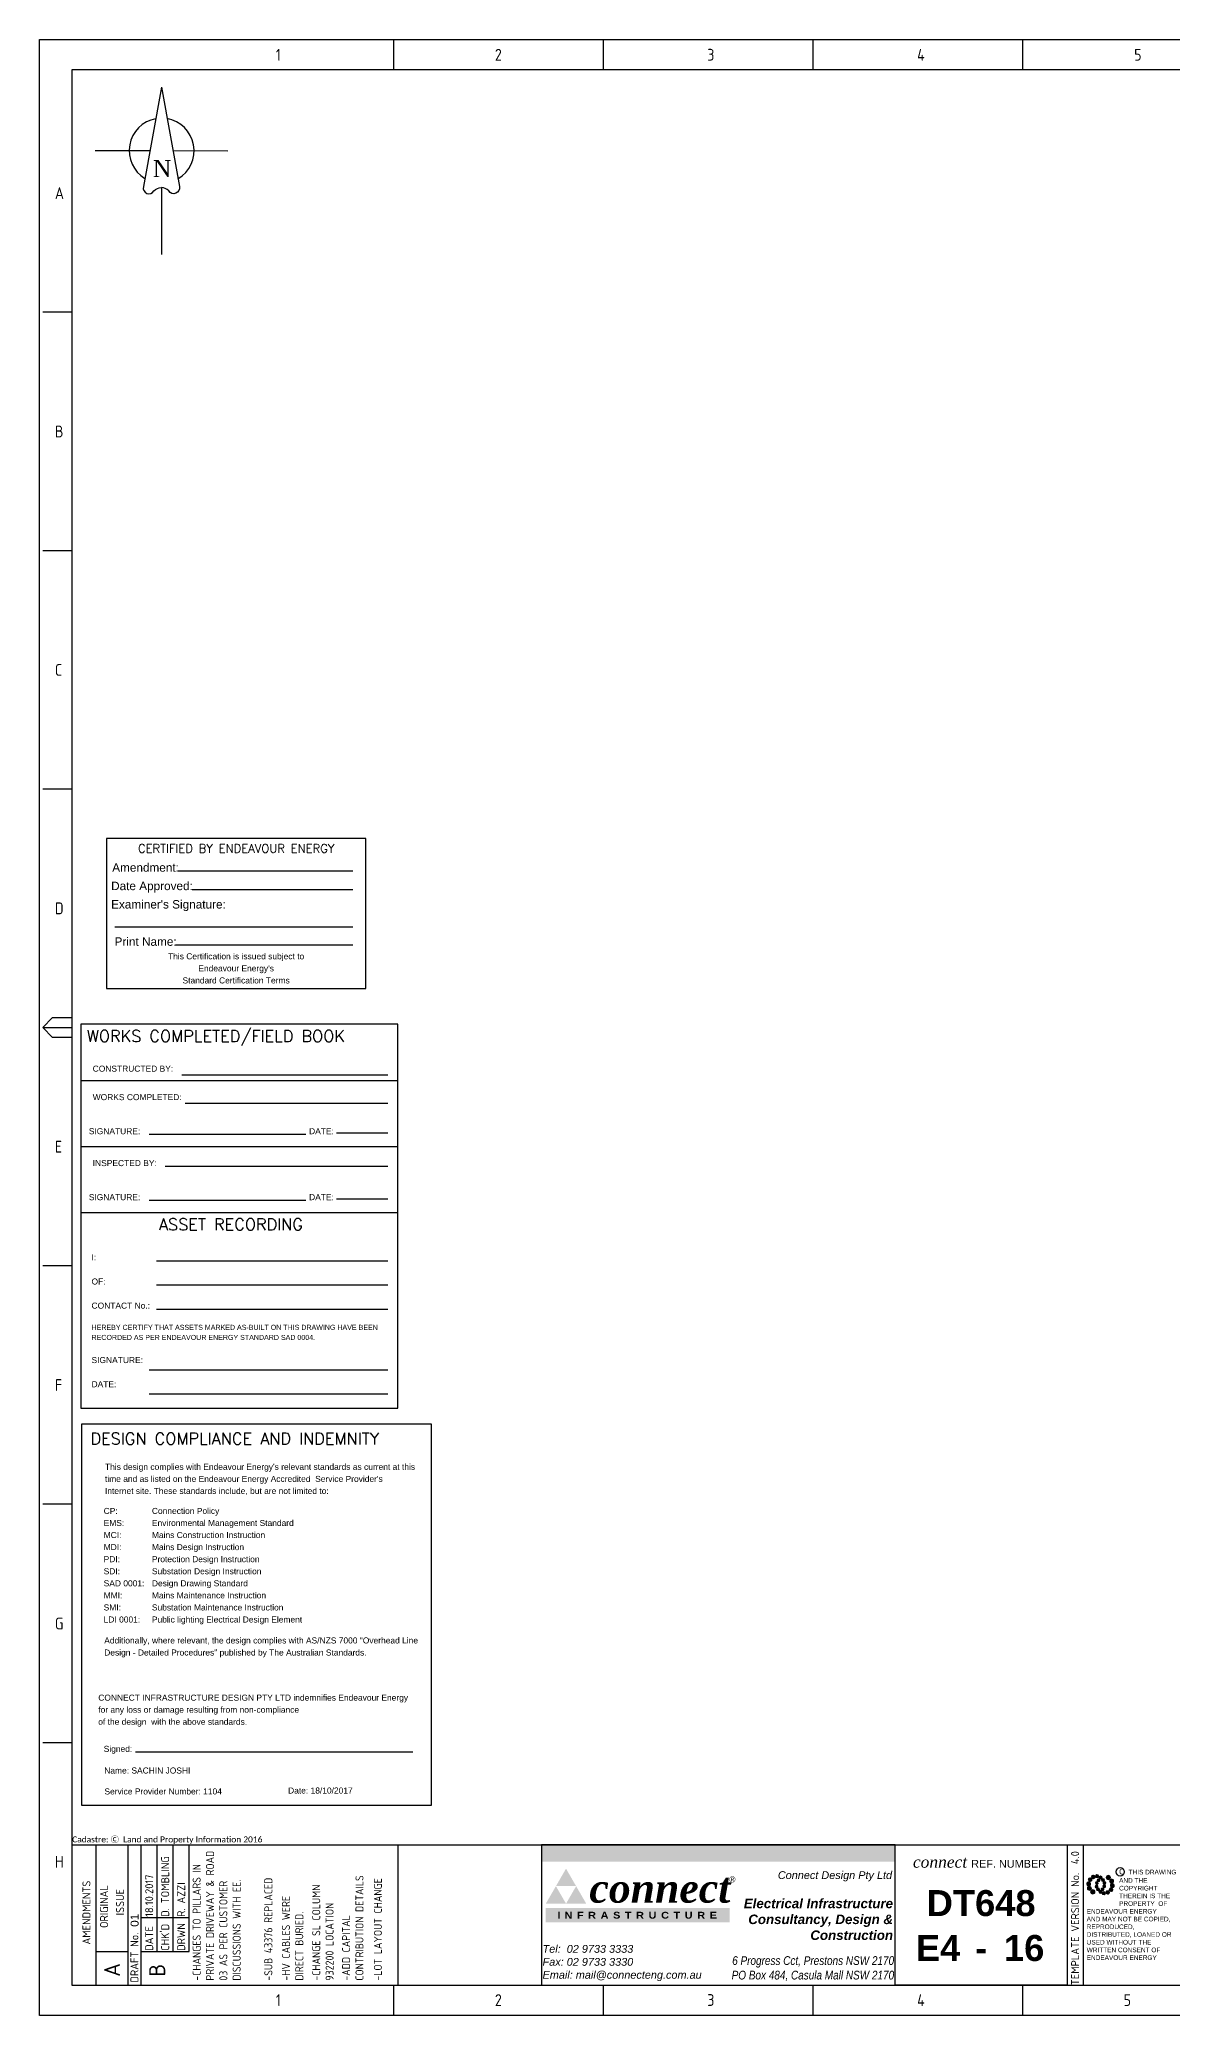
# Paper-space layout 'SHEET (4)' of a CAD drawing. Header units: metres, sheet in millimetres. Extents: x -30 to 802, y -5 to 581.
# Drawn here: x -30 to 307, y -5 to 581 of the extents above; entities that cross this region are included whole.
import ezdxf
from ezdxf.enums import TextEntityAlignment as Align

# ---------------------------------------------------------------- set-up
doc = ezdxf.new("R2010")
doc.units = ezdxf.units.M
doc.layers.get('0').update_dxf_attribs({"color": 6})
doc.layers.add('Notes', color=7, linetype='Continuous')
doc.styles.add('ABlkR8pt', font='', dxfattribs={"height": 2.0202})
doc.styles.add('ANI10pt', font='ARIALNI.TTF', dxfattribs={"height": 2.5863})
doc.styles.add('AR07pt', font='arial.ttf', dxfattribs={"height": 1.7978})
doc.styles.add('AR09pt', font='arial.ttf', dxfattribs={"height": 2.3115})
doc.styles.add('ARB30pt', font='arialbd.ttf', dxfattribs={"height": 7.705})
doc.styles.add('ARBI11pt', font='arialbi.ttf', dxfattribs={"height": 2.8252})
doc.styles.add('ARI09pt', font='ariali.ttf', dxfattribs={"height": 2.3115})
doc.styles.add('ARIAL', font='arial.ttf', dxfattribs={"height": 2})
doc.styles.add('Elec', font='romand__.ttf')
doc.styles.add('iecISOCP', font='isocp.shx')
doc.styles.add('iecNAME', font='times.ttf')
doc.styles.get("Standard").update_dxf_attribs({"font": 'arial.ttf'})
doc.styles.add('TNRBI36pt', font='timesbi.ttf', dxfattribs={"height": 8.601})
doc.styles.add('TNRI14pt', font='timesi.ttf', dxfattribs={"height": 3.4292})
doc.styles.get('ABlkR8pt').set_extended_font_data('Arial Black')

# ---------------------------------------------------------------- blocks, each defined once
blk = doc.blocks.new('NorthPnt 11(NP11)')
for p, q in [((-19.7, 0.02), (-3.49, 0)), ((3.32, 0), (19.7, -0.02)), ((-0.08, -10.94), (-0.08, -30.8))]:
    blk.add_line(p, q)
for points in [[(-0.08, 18.81), (-5.43, -10.68, 0.877048), (-2.29, -11.9, -0.1543), (-0.08, -10.94, 0.090511)], [(-0.08, 18.81), (5.26, -10.68, -0.877048), (2.13, -11.9, 0.1543), (-0.08, -10.94, -0.090511)]]:
    blk.add_lwpolyline(points, format="xyb")
for start, end in [(100.5988, 238.86433), (300.09942, 80.43745)]:
    blk.add_arc((0, 0), 9.64, start, end)
at = {"color": 7, "style": 'iecNAME'}
blk.add_text('N', height=5.02, dxfattribs=at).set_placement((-2.62, -7.82))
blk = doc.blocks.new('EE_LOGO_SMALL')
at = {"layer": 'Notes'}
h = blk.add_hatch(color=256, dxfattribs=at)
edge = h.paths.add_edge_path()
edge.add_spline(control_points=[(-8.4, 2), (-9.2, 2), (-9.8, 1.4), (-9.8, 0.7), (-9.9, -0.1), (-9.3, -0.7), (-8.6, -0.8), (-7.8, -0.8), (-7.2, -0.2), (-7.1, 0.5), (-7.1, 1.3), (-7.7, 1.9), (-8.4, 2)], knot_values=[0, 0, 0, 0, 1, 1, 1, 2, 2, 2, 3, 3, 3, 4, 4, 4, 4], degree=3, periodic=0)
h = blk.add_hatch(color=256, dxfattribs=at)
edge = h.paths.add_edge_path()
edge.add_spline(control_points=[(-6.8, 4.5), (-7.4, 4.8), (-8.2, 4.6), (-8.6, 4), (-8.9, 3.4), (-8.7, 2.6), (-8.1, 2.2), (-7.5, 1.9), (-6.7, 2.1), (-6.3, 2.7), (-6, 3.3), (-6.2, 4.1), (-6.8, 4.5)], knot_values=[0, 0, 0, 0, 1, 1, 1, 2, 2, 2, 3, 3, 3, 4, 4, 4, 4], degree=3, periodic=0)
h = blk.add_hatch(color=256, dxfattribs=at)
edge = h.paths.add_edge_path()
edge.add_spline(control_points=[(-4.2, 5.9), (-4.6, 6.5), (-5.3, 6.6), (-5.9, 6.3), (-6.4, 5.9), (-6.6, 5.1), (-6.2, 4.6), (-5.9, 4), (-5.1, 3.8), (-4.6, 4.2), (-4, 4.6), (-3.8, 5.3), (-4.2, 5.9)], knot_values=[0, 0, 0, 0, 1, 1, 1, 2, 2, 2, 3, 3, 3, 4, 4, 4, 4], degree=3, periodic=0)
h = blk.add_hatch(color=256, dxfattribs=at)
edge = h.paths.add_edge_path()
edge.add_spline(control_points=[(-1.3, 5.9), (-1.4, 6.5), (-2, 7), (-2.6, 6.9), (-3.3, 6.9), (-3.7, 6.3), (-3.7, 5.6), (-3.6, 5), (-3, 4.5), (-2.4, 4.6), (-1.7, 4.7), (-1.3, 5.2), (-1.3, 5.9)], knot_values=[0, 0, 0, 0, 1, 1, 1, 2, 2, 2, 3, 3, 3, 4, 4, 4, 4], degree=3, periodic=0)
h = blk.add_hatch(color=256, dxfattribs=at)
edge = h.paths.add_edge_path()
edge.add_spline(control_points=[(-2.5, 2.1), (-3, 2.2), (-3.5, 1.9), (-3.6, 1.3), (-3.7, 0.8), (-3.4, 0.3), (-2.9, 0.2), (-2.4, 0.1), (-1.9, 0.4), (-1.8, 0.9), (-1.7, 1.5), (-2, 2), (-2.5, 2.1)], knot_values=[0, 0, 0, 0, 1, 1, 1, 2, 2, 2, 3, 3, 3, 4, 4, 4, 4], degree=3, periodic=0)
h = blk.add_hatch(color=256, dxfattribs=at)
edge = h.paths.add_edge_path()
edge.add_spline(control_points=[(1, 4.9), (1, 4.3), (0.5, 3.8), (-0.1, 3.8), (-0.7, 3.8), (-1.2, 4.3), (-1.2, 4.9), (-1.2, 5.5), (-0.7, 6), (-0.1, 6), (0.5, 6), (1, 5.5), (1, 4.9)], knot_values=[0, 0, 0, 0, 1, 1, 1, 2, 2, 2, 3, 3, 3, 4, 4, 4, 4], degree=3, periodic=0)
edge = h.paths.add_edge_path()
edge.add_spline(control_points=[(-1.4, 4), (-1.9, 4.1), (-2.4, 3.8), (-2.5, 3.3), (-2.6, 2.7), (-2.3, 2.2), (-1.8, 2.1), (-1.3, 2), (-0.7, 2.3), (-0.6, 2.9), (-0.5, 3.4), (-0.9, 3.9), (-1.4, 4)], knot_values=[0, 0, 0, 0, 1, 1, 1, 2, 2, 2, 3, 3, 3, 4, 4, 4, 4], degree=3, periodic=0)
h = blk.add_hatch(color=256, dxfattribs=at)
edge = h.paths.add_edge_path()
edge.add_spline(control_points=[(2.3, 2.4), (2.8, 2.8), (2.8, 3.4), (2.4, 3.9), (2, 4.3), (1.4, 4.3), (0.9, 3.9), (0.5, 3.6), (0.5, 2.9), (0.9, 2.5), (1.2, 2), (1.9, 2), (2.3, 2.4)], knot_values=[0, 0, 0, 0, 1, 1, 1, 2, 2, 2, 3, 3, 3, 4, 4, 4, 4], degree=3, periodic=0)
edge = h.paths.add_edge_path()
edge.add_spline(control_points=[(1, 4.9), (1, 4.3), (0.5, 3.8), (-0.1, 3.8), (-0.7, 3.8), (-1.2, 4.3), (-1.2, 4.9), (-1.2, 5.5), (-0.7, 6), (-0.1, 6), (0.5, 6), (1, 5.5), (1, 4.9)], knot_values=[0, 0, 0, 0, 1, 1, 1, 2, 2, 2, 3, 3, 3, 4, 4, 4, 4], degree=3, periodic=0)
h = blk.add_hatch(color=256, dxfattribs=at)
edge = h.paths.add_edge_path()
edge.add_spline(control_points=[(1, 4.9), (1, 4.3), (0.5, 3.8), (-0.1, 3.8), (-0.7, 3.8), (-1.2, 4.3), (-1.2, 4.9), (-1.2, 5.5), (-0.7, 6), (-0.1, 6), (0.5, 6), (1, 5.5), (1, 4.9)], knot_values=[0, 0, 0, 0, 1, 1, 1, 2, 2, 2, 3, 3, 3, 4, 4, 4, 4], degree=3, periodic=0)
edge = h.paths.add_edge_path(flags=16)
edge.add_spline(control_points=[(1, 4.9), (1, 4.3), (0.5, 3.8), (-0.1, 3.8), (-0.7, 3.8), (-1.2, 4.3), (-1.2, 4.9), (-1.2, 5.5), (-0.7, 6), (-0.1, 6), (0.5, 6), (1, 5.5), (1, 4.9)], knot_values=[0, 0, 0, 0, 1, 1, 1, 2, 2, 2, 3, 3, 3, 4, 4, 4, 4], degree=3, periodic=0)
h = blk.add_hatch(color=256, dxfattribs=at)
edge = h.paths.add_edge_path()
edge.add_spline(control_points=[(3, 0.2), (3.5, 0.3), (3.8, 0.9), (3.7, 1.4), (3.6, 1.9), (3, 2.3), (2.5, 2.1), (1.9, 2), (1.6, 1.4), (1.8, 0.9), (1.9, 0.4), (2.5, 0.1), (3, 0.2)], knot_values=[0, 0, 0, 0, 1, 1, 1, 2, 2, 2, 3, 3, 3, 4, 4, 4, 4], degree=3, periodic=0)
h = blk.add_hatch(color=256, dxfattribs=at)
edge = h.paths.add_edge_path()
edge.add_spline(control_points=[(7, 4.9), (7, 4), (6.3, 3.4), (5.5, 3.4), (4.6, 3.4), (4, 4), (4, 4.9), (4, 5.7), (4.6, 6.4), (5.5, 6.4), (6.3, 6.4), (7, 5.7), (7, 4.9)], knot_values=[0, 0, 0, 0, 1, 1, 1, 2, 2, 2, 3, 3, 3, 4, 4, 4, 4], degree=3, periodic=0)
h = blk.add_hatch(color=256, dxfattribs=at)
edge = h.paths.add_edge_path()
edge.add_spline(control_points=[(8.4, 1.1), (9.1, 1.5), (9.4, 2.3), (9.1, 3), (8.8, 3.7), (7.9, 4.1), (7.2, 3.8), (6.5, 3.4), (6.2, 2.6), (6.5, 1.9), (6.8, 1.2), (7.7, 0.8), (8.4, 1.1)], knot_values=[0, 0, 0, 0, 1, 1, 1, 2, 2, 2, 3, 3, 3, 4, 4, 4, 4], degree=3, periodic=0)
h = blk.add_hatch(color=256, dxfattribs=at)
edge = h.paths.add_edge_path()
edge.add_spline(control_points=[(8.3, -1.9), (9, -1.9), (9.7, -1.4), (9.7, -0.6), (9.7, 0.1), (9.2, 0.8), (8.4, 0.8), (7.7, 0.8), (7, 0.3), (7, -0.5), (6.9, -1.2), (7.5, -1.9), (8.3, -1.9)], knot_values=[0, 0, 0, 0, 1, 1, 1, 2, 2, 2, 3, 3, 3, 4, 4, 4, 4], degree=3, periodic=0)
h = blk.add_hatch(color=256, dxfattribs=at)
edge = h.paths.add_edge_path()
edge.add_spline(control_points=[(-8.5, -1.1), (-9.2, -1.4), (-9.6, -2.3), (-9.3, -3), (-8.9, -3.7), (-8.1, -4), (-7.4, -3.7), (-6.7, -3.4), (-6.3, -2.5), (-6.6, -1.8), (-7, -1.1), (-7.8, -0.8), (-8.5, -1.1)], knot_values=[0, 0, 0, 0, 1, 1, 1, 2, 2, 2, 3, 3, 3, 4, 4, 4, 4], degree=3, periodic=0)
h = blk.add_hatch(color=256, dxfattribs=at)
edge = h.paths.add_edge_path()
edge.add_spline(control_points=[(-7.1, -4.8), (-7.1, -4), (-6.5, -3.3), (-5.6, -3.3), (-4.8, -3.3), (-4.1, -4), (-4.1, -4.8), (-4.1, -5.7), (-4.8, -6.3), (-5.6, -6.3), (-6.5, -6.3), (-7.1, -5.7), (-7.1, -4.8)], knot_values=[0, 0, 0, 0, 1, 1, 1, 2, 2, 2, 3, 3, 3, 4, 4, 4, 4], degree=3, periodic=0)
h = blk.add_hatch(color=256, dxfattribs=at)
edge = h.paths.add_edge_path()
edge.add_spline(control_points=[(-3.1, -0.2), (-3.7, -0.3), (-4, -0.8), (-3.8, -1.4), (-3.7, -1.9), (-3.2, -2.2), (-2.6, -2.1), (-2.1, -1.9), (-1.8, -1.4), (-1.9, -0.9), (-2.1, -0.3), (-2.6, 0), (-3.1, -0.2)], knot_values=[0, 0, 0, 0, 1, 1, 1, 2, 2, 2, 3, 3, 3, 4, 4, 4, 4], degree=3, periodic=0)
h = blk.add_hatch(color=256, dxfattribs=at)
edge = h.paths.add_edge_path()
edge.add_spline(control_points=[(-2.5, -2.3), (-2.9, -2.7), (-3, -3.4), (-2.6, -3.8), (-2.2, -4.2), (-1.5, -4.3), (-1.1, -3.9), (-0.7, -3.5), (-0.6, -2.8), (-1, -2.4), (-1.4, -2), (-2, -1.9), (-2.5, -2.3)], knot_values=[0, 0, 0, 0, 1, 1, 1, 2, 2, 2, 3, 3, 3, 4, 4, 4, 4], degree=3, periodic=0)
h = blk.add_hatch(color=256, dxfattribs=at)
edge = h.paths.add_edge_path()
edge.add_spline(control_points=[(-1.2, -4.8), (-1.2, -4.2), (-0.7, -3.7), (-0.1, -3.7), (0.5, -3.7), (1, -4.2), (1, -4.8), (1, -5.4), (0.5, -5.9), (-0.1, -5.9), (-0.7, -5.9), (-1.2, -5.4), (-1.2, -4.8)], knot_values=[0, 0, 0, 0, 1, 1, 1, 2, 2, 2, 3, 3, 3, 4, 4, 4, 4], degree=3, periodic=0)
h = blk.add_hatch(color=256, dxfattribs=at)
edge = h.paths.add_edge_path()
edge.add_spline(control_points=[(1.2, -3.9), (1.7, -4.1), (2.2, -3.7), (2.3, -3.2), (2.5, -2.7), (2.1, -2.2), (1.6, -2.1), (1.1, -2), (0.6, -2.3), (0.5, -2.8), (0.4, -3.3), (0.7, -3.8), (1.2, -3.9)], knot_values=[0, 0, 0, 0, 1, 1, 1, 2, 2, 2, 3, 3, 3, 4, 4, 4, 4], degree=3, periodic=0)
h = blk.add_hatch(color=256, dxfattribs=at)
edge = h.paths.add_edge_path()
edge.add_spline(control_points=[(1.2, -5.8), (1.3, -6.5), (1.8, -6.9), (2.5, -6.9), (3.1, -6.8), (3.6, -6.2), (3.5, -5.6), (3.4, -5), (2.9, -4.5), (2.2, -4.6), (1.6, -4.6), (1.1, -5.2), (1.2, -5.8)], knot_values=[0, 0, 0, 0, 1, 1, 1, 2, 2, 2, 3, 3, 3, 4, 4, 4, 4], degree=3, periodic=0)
h = blk.add_hatch(color=256, dxfattribs=at)
edge = h.paths.add_edge_path()
edge.add_spline(control_points=[(2.4, -2), (2.9, -2.1), (3.4, -1.8), (3.5, -1.3), (3.6, -0.8), (3.3, -0.3), (2.8, -0.2), (2.2, -0.1), (1.7, -0.4), (1.6, -0.9), (1.5, -1.4), (1.8, -1.9), (2.4, -2)], knot_values=[0, 0, 0, 0, 1, 1, 1, 2, 2, 2, 3, 3, 3, 4, 4, 4, 4], degree=3, periodic=0)
h = blk.add_hatch(color=256, dxfattribs=at)
edge = h.paths.add_edge_path()
edge.add_spline(control_points=[(4, -5.8), (4.4, -6.4), (5.2, -6.6), (5.7, -6.2), (6.3, -5.8), (6.5, -5.1), (6.1, -4.5), (5.7, -4), (5, -3.8), (4.4, -4.2), (3.8, -4.5), (3.7, -5.3), (4, -5.8)], knot_values=[0, 0, 0, 0, 1, 1, 1, 2, 2, 2, 3, 3, 3, 4, 4, 4, 4], degree=3, periodic=0)
h = blk.add_hatch(color=256, dxfattribs=at)
edge = h.paths.add_edge_path()
edge.add_spline(control_points=[(6.7, -4.4), (7.3, -4.8), (8.1, -4.6), (8.4, -4), (8.8, -3.3), (8.6, -2.6), (8, -2.2), (7.3, -1.8), (6.6, -2.1), (6.2, -2.7), (5.8, -3.3), (6, -4.1), (6.7, -4.4)], knot_values=[0, 0, 0, 0, 1, 1, 1, 2, 2, 2, 3, 3, 3, 4, 4, 4, 4], degree=3, periodic=0)
at = {"layer": 'Notes', "lineweight": 0}
for points in [[(1.8, 2.1), (1.8, 2.1)], [(-2, -2.1), (-2, -2.1)]]:
    blk.add_lwpolyline(points, dxfattribs=at)
for points in [[(-8.4, 2), (-9.2, 2), (-9.8, 1.4), (-9.8, 0.7), (-9.9, -0.1), (-9.3, -0.7), (-8.6, -0.8), (-7.8, -0.8), (-7.2, -0.2), (-7.1, 0.5), (-7.1, 1.3), (-7.7, 1.9), (-8.4, 2)], [(-6.8, 4.5), (-7.4, 4.8), (-8.2, 4.6), (-8.6, 4), (-8.9, 3.4), (-8.7, 2.6), (-8.1, 2.2), (-7.5, 1.9), (-6.7, 2.1), (-6.3, 2.7), (-6, 3.3), (-6.2, 4.1), (-6.8, 4.5)], [(-4.2, 5.9), (-4.6, 6.5), (-5.3, 6.6), (-5.9, 6.3), (-6.4, 5.9), (-6.6, 5.1), (-6.2, 4.6), (-5.9, 4), (-5.1, 3.8), (-4.6, 4.2), (-4, 4.6), (-3.8, 5.3), (-4.2, 5.9)], [(-1.3, 5.9), (-1.4, 6.5), (-2, 7), (-2.6, 6.9), (-3.3, 6.9), (-3.7, 6.3), (-3.7, 5.6), (-3.6, 5), (-3, 4.5), (-2.4, 4.6), (-1.7, 4.7), (-1.3, 5.2), (-1.3, 5.9)], [(-2.5, 2.1), (-3, 2.2), (-3.5, 1.9), (-3.6, 1.3), (-3.7, 0.8), (-3.4, 0.3), (-2.9, 0.2), (-2.4, 0.1), (-1.9, 0.4), (-1.8, 0.9), (-1.7, 1.5), (-2, 2), (-2.5, 2.1)], [(-1.4, 4), (-1.9, 4.1), (-2.4, 3.8), (-2.5, 3.3), (-2.6, 2.7), (-2.3, 2.2), (-1.8, 2.1), (-1.3, 2), (-0.7, 2.3), (-0.6, 2.9), (-0.5, 3.4), (-0.9, 3.9), (-1.4, 4)], [(1, 4.9), (1, 4.3), (0.5, 3.8), (-0.1, 3.8), (-0.7, 3.8), (-1.2, 4.3), (-1.2, 4.9), (-1.2, 5.5), (-0.7, 6), (-0.1, 6), (0.5, 6), (1, 5.5), (1, 4.9)], [(1, 4.9), (1, 4.3), (0.5, 3.8), (-0.1, 3.8), (-0.7, 3.8), (-1.2, 4.3), (-1.2, 4.9), (-1.2, 5.5), (-0.7, 6), (-0.1, 6), (0.5, 6), (1, 5.5), (1, 4.9)], [(2.3, 2.4), (2.8, 2.8), (2.8, 3.4), (2.4, 3.9), (2, 4.3), (1.4, 4.3), (0.9, 3.9), (0.5, 3.6), (0.5, 2.9), (0.9, 2.5), (1.2, 2), (1.9, 2), (2.3, 2.4)], [(3, 0.2), (3.5, 0.3), (3.8, 0.9), (3.7, 1.4), (3.6, 1.9), (3, 2.3), (2.5, 2.1), (1.9, 2), (1.6, 1.4), (1.8, 0.9), (1.9, 0.4), (2.5, 0.1), (3, 0.2)], [(7, 4.9), (7, 4), (6.3, 3.4), (5.5, 3.4), (4.6, 3.4), (4, 4), (4, 4.9), (4, 5.7), (4.6, 6.4), (5.5, 6.4), (6.3, 6.4), (7, 5.7), (7, 4.9)], [(8.4, 1.1), (9.1, 1.5), (9.4, 2.3), (9.1, 3), (8.8, 3.7), (7.9, 4.1), (7.2, 3.8), (6.5, 3.4), (6.2, 2.6), (6.5, 1.9), (6.8, 1.2), (7.7, 0.8), (8.4, 1.1)], [(8.3, -1.9), (9, -1.9), (9.7, -1.4), (9.7, -0.6), (9.7, 0.1), (9.2, 0.8), (8.4, 0.8), (7.7, 0.8), (7, 0.3), (7, -0.5), (6.9, -1.2), (7.5, -1.9), (8.3, -1.9)], [(-8.5, -1.1), (-9.2, -1.4), (-9.6, -2.3), (-9.3, -3), (-8.9, -3.7), (-8.1, -4), (-7.4, -3.7), (-6.7, -3.4), (-6.3, -2.5), (-6.6, -1.8), (-7, -1.1), (-7.8, -0.8), (-8.5, -1.1)], [(-7.1, -4.8), (-7.1, -4), (-6.5, -3.3), (-5.6, -3.3), (-4.8, -3.3), (-4.1, -4), (-4.1, -4.8), (-4.1, -5.7), (-4.8, -6.3), (-5.6, -6.3), (-6.5, -6.3), (-7.1, -5.7), (-7.1, -4.8)], [(-3.1, -0.2), (-3.7, -0.3), (-4, -0.8), (-3.8, -1.4), (-3.7, -1.9), (-3.2, -2.2), (-2.6, -2.1), (-2.1, -1.9), (-1.8, -1.4), (-1.9, -0.9), (-2.1, -0.3), (-2.6, 0), (-3.1, -0.2)], [(-2.5, -2.3), (-2.9, -2.7), (-3, -3.4), (-2.6, -3.8), (-2.2, -4.2), (-1.5, -4.3), (-1.1, -3.9), (-0.7, -3.5), (-0.6, -2.8), (-1, -2.4), (-1.4, -2), (-2, -1.9), (-2.5, -2.3)], [(-1.2, -4.8), (-1.2, -4.2), (-0.7, -3.7), (-0.1, -3.7), (0.5, -3.7), (1, -4.2), (1, -4.8), (1, -5.4), (0.5, -5.9), (-0.1, -5.9), (-0.7, -5.9), (-1.2, -5.4), (-1.2, -4.8)], [(1.2, -3.9), (1.7, -4.1), (2.2, -3.7), (2.3, -3.2), (2.5, -2.7), (2.1, -2.2), (1.6, -2.1), (1.1, -2), (0.6, -2.3), (0.5, -2.8), (0.4, -3.3), (0.7, -3.8), (1.2, -3.9)], [(1.2, -5.8), (1.3, -6.5), (1.8, -6.9), (2.5, -6.9), (3.1, -6.8), (3.6, -6.2), (3.5, -5.6), (3.4, -5), (2.9, -4.5), (2.2, -4.6), (1.6, -4.6), (1.1, -5.2), (1.2, -5.8)], [(2.4, -2), (2.9, -2.1), (3.4, -1.8), (3.5, -1.3), (3.6, -0.8), (3.3, -0.3), (2.8, -0.2), (2.2, -0.1), (1.7, -0.4), (1.6, -0.9), (1.5, -1.4), (1.8, -1.9), (2.4, -2)], [(4, -5.8), (4.4, -6.4), (5.2, -6.6), (5.7, -6.2), (6.3, -5.8), (6.5, -5.1), (6.1, -4.5), (5.7, -4), (5, -3.8), (4.4, -4.2), (3.8, -4.5), (3.7, -5.3), (4, -5.8)], [(6.7, -4.4), (7.3, -4.8), (8.1, -4.6), (8.4, -4), (8.8, -3.3), (8.6, -2.6), (8, -2.2), (7.3, -1.8), (6.6, -2.1), (6.2, -2.7), (5.8, -3.3), (6, -4.1), (6.7, -4.4)]]:
    blk.add_open_spline(points, degree=3, knots=[0, 0, 0, 0, 1, 1, 1, 2, 2, 2, 3, 3, 3, 4, 4, 4, 4], dxfattribs=at)
blk = doc.blocks.new('EE_COPYRIGHT_A1')
at = {"layer": 'Notes'}
blk.add_circle((9.53, -0.82), 1.15, dxfattribs=at)
at = {"xscale": 0.4, "yscale": 0.4, "zscale": 0.4}
blk.add_blockref('EE_LOGO_SMALL', (3.96, -4.29), dxfattribs=at)
at = {"layer": 'Notes', "insert": (0, 0), "char_height": 1.25, "width": 24.1208, "attachment_point": 1, "style": 'ARIAL'}
blk.add_mtext('\\pt8.75;               ^I{\\H1.2x;C } THIS DRAWING\\P\\pi-8.75,l8.75,t8.75,20;       ^IAND THE ^I\\P\\pi0,t8.75;COPYRIGHT\\P\\pi-8.75,t1.25,8.75;^I^ITHEREIN IS THE PROPERTY  OF \\P\\pi0,l0,t1.25;ENDEAVOUR ENERGY AND MAY NOT BE COPIED, REPRODUCED, DISTRIBUTED, LOANED OR USED WITHOUT THE WRITTEN CONSENT OF ENDEAVOUR ENERGY', dxfattribs=at)
blk = doc.blocks.new('A1_FRAME_TITLE')
at = {"layer": 'Notes', "color": 7, "linetype": 'Continuous'}
for p, q in [((89.14, 574.39), (89.14, 583.39)), ((154.65, 574.39), (154.65, 583.39)), ((220.16, 574.39), (220.16, 583.39)), ((285.67, 574.39), (285.67, 583.39)), ((-11.55, 574.39), (-11.55, 5.97)), ((-11.55, 502.43), (-20.55, 502.43)), ((-11.56, 431.68), (-20.55, 431.68)), ((-11.56, 360.93), (-20.55, 360.93)), ((-20.55, 290.18), (-17.55, 293.18)), ((-20.55, 290.18), (-11.55, 290.18)), ((-17.55, 287.18), (-20.55, 290.18)), ((-17.55, 293.18), (-11.56, 293.18)), ((-11.56, 287.18), (-17.55, 287.18)), ((-11.55, 219.43), (-20.55, 219.43)), ((-11.55, 148.68), (-20.55, 148.68)), ((-11.55, 77.93), (-20.55, 77.93)), ((-3.96, 5.97), (-3.96, 47.62)), ((6.04, 5.97), (6.04, 47.62)), ((10.19, 5.98), (10.19, 47.62)), ((299.54, 47.62), (299.54, 5.97)), ((304.54, 47.62), (304.54, 5.97)), ((-3.96, 15.97), (6.04, 15.97)), ((89.14, -3.03), (89.14, 5.97)), ((154.65, -3.03), (154.65, 5.97)), ((220.16, -3.03), (220.16, 5.97)), ((285.67, -3.03), (285.67, 5.97))]:
    blk.add_line(p, q, dxfattribs=at)
at = {"layer": 'Notes', "linetype": 'Continuous'}
for p, q in [((20.15, 15.98), (20.15, 47.62)), ((90.48, 5.97), (90.48, 47.62)), ((10.15, 26.07), (25.15, 26.07)), ((10.15, 15.98), (25.15, 15.98))]:
    blk.add_line(p, q, dxfattribs=at)
at = {"layer": 'Notes', "color": 7, "linetype": 'Continuous', "flags": 128}
for points in [[(149.5, 574.39), (-11.55, 574.39)], [(844.88, 574.39), (149.5, 574.39)], [(-11.55, 47.62), (123.8, 47.62)], [(123.8, 47.62), (844.88, 47.62)], [(-11.55, 5.97), (844.88, 5.97)]]:
    blk.add_lwpolyline(points, dxfattribs=at)
at = {"layer": 'Notes', "linetype": 'Continuous', "flags": 128}
for points in [[(15.15, 15.98), (15.15, 47.62)], [(25.15, 15.98), (25.15, 47.62)]]:
    blk.add_lwpolyline(points, dxfattribs=at)
at = {"layer": 'Notes', "color": 7, "xscale": 1.1, "yscale": 1.1, "zscale": 1.1}
blk.add_blockref('EE_COPYRIGHT_A1', (305.65, 40.49), dxfattribs=at)
at = {"color": 7}
blk.add_attdef('DRAFT_NUM', (9.35, 23.29), '', height=2.5, rotation=90, dxfattribs=at)
at = {"layer": 'Notes', "color": 7, "style": 'iecISOCP'}
for s, p in [('1', (52.24, 577.12)), ('2', (120.7, 577.12)), ('3', (187.09, 577.12)), ('4', (252.67, 577.12)), ('5', (320.5, 577.12)), ('A', (-16.81, 536.06)), ('B', (-16.81, 465.31)), ('C', (-16.81, 394.56)), ('D', (-16.81, 323.81)), ('E', (-16.81, 253.06)), ('F', (-16.81, 182.31)), ('G', (-16.81, 111.56)), ('H', (-16.81, 40.81)), ('1', (52.24, -0.22)), ('2', (120.7, -0.22)), ('3', (187.09, -0.2)), ('4', (252.67, -0.22)), ('5', (317.21, -0.22))]:
    blk.add_text(s, height=3.5, dxfattribs=at).set_placement(p)
at = {"layer": 'Notes', "style": 'iecISOCP'}
for s, height, p in [('D. TOMBLING', 2.5, (18.9, 26.24)), ('18.10.2017', 2.5, (13.9, 26.24)), ('R. AZZI', 2.5, (23.9, 26.24)), ("CHK'D", 2.5, (18.9, 16.15)), ('DRWN', 2.5, (23.9, 16.15)), ('DATE', 2.5, (13.9, 16.15)), ('B', 5, (17.65, 8.48))]:
    blk.add_text(s, height=height, rotation=90, dxfattribs=at).set_placement(p)
at = {"layer": 'Notes', "color": 7, "style": 'iecISOCP'}
for s, height, p in [('AMENDMENTS', 2.5, (-5.71, 18.02)), ('ORIGINAL', 2.5, (-0.21, 22.94)), ('ISSUE', 2.5, (4.79, 26.69)), ('DRAFT No.', 2.5, (9.29, 6.74)), ('A', 5, (3.54, 8.47))]:
    blk.add_text(s, height=height, rotation=90, dxfattribs=at).set_placement(p)
blk.add_text('TEMPLATE VERSION No.', height=2.5, rotation=90, dxfattribs=at).set_placement((302.04, 5.97), align=Align.MIDDLE_LEFT)
at = {"layer": 'Notes', "char_height": 2.5, "attachment_point": 1, "rotation": 90, "style": 'iecISOCP'}
for s, width, insert in [('\\pt0;-CHANGES TO PILLARS IN PRIVATE DRIVEWAY & ROAD 03 AS PER CUSTOMER DISCUSSIONS WITH EE.', 40.0418, (26.24, 7.3)), ('\\pt0;-SUB 43376 REPLACED', 34.8637, (48.64, 7.3)), ('\\pt0;-CHANGE SL COLUMN 932200 LOCATION', 34.8637, (63.61, 7.3)), ('\\pt0;-ADD CAPITAL CONTRIBUTION DETAILS', 34.8637, (72.95, 7.3)), ('\\pt0;-LOT LAYOUT CHANGE', 34.8637, (82.87, 7.3)), ('\\pt0;-HV CABLES WERE DIRECT BURIED.', 34.8637, (54.15, 7.3))]:
    blk.add_mtext_dynamic_manual_height_columns(s, width=width, gutter_width=4, heights=[0], dxfattribs=dict(at, insert=insert))
at = {"layer": 'Notes', "color": 7, "style": 'iecISOCP', "flags": 8}
blk.add_attdef('VERSION_NO', text='', height=2.5, rotation=90, dxfattribs=at).set_placement((302.04, 43.81), align=Align.MIDDLE_CENTER)
at = {"layer": 'Notes', "color": 7, "style": 'iecISOCP'}
for tag, p in [('CAP_NO', (513.19, 43.46)), ('IE_NUM', (513.05, 37.81)), ('REF_No_1', (335.24, 32.31)), ('REF_1', (362.52, 32.31)), ('GEN_WO', (441.71, 31.76)), ('HV_SWITCH', (513.46, 32.16)), ('REF_No_2', (335.24, 26.31)), ('REF_2', (362.52, 26.31)), ('OH_WO', (441.71, 25.81)), ('UBD_REF', (513.05, 25.83)), ('REF_No_3', (335.24, 20.31)), ('REF_3', (362.52, 20.31)), ('UG_WO', (441.71, 20.05)), ('GIS_MAP_No', (513.05, 20.04)), ('REF_No_4', (335.24, 14.31)), ('REF_4', (362.52, 14.31)), ('SUB_WO', (441.71, 13.81)), ('HV_OP_DIAG', (513.33, 14.2)), ('LGA', (512.95, 7.78)), ('ExportID', (-11.47, 2.39))]:
    blk.add_attdef(tag, p, '', height=2.5, dxfattribs=at)
for tag, height, p in [('T1', 3.5, (684.37, 39.47)), ('scale', 2.5, (567.76, 33.27)), ('T2', 3.5, (684.37, 34.35)), ('T3', 3.5, (684.37, 28.92)), ('DRAWN', 2.5, (567.76, 24.93)), ('T4', 3.5, (684.37, 23.66)), ('DATE', 2.5, (567.76, 16.88)), ('T5', 3.5, (684.37, 18.23)), ('REV', 5, (840.57, 17.1)), ('T6', 3.5, (684.37, 12.97)), ('CHD', 2.5, (567.76, 8.37)), ('DESIGN', 2.5, (605.62, 9.15))]:
    blk.add_attdef(tag, text='', height=height, dxfattribs=at).set_placement(p, align=Align.CENTER)
blk.add_attdef('NUM', text='', height=7, dxfattribs=at).set_placement((812.88, 20.12), align=Align.MIDDLE_CENTER)
for tag, p in [('NS', (811.23, 8.12)), ('SHTS', (825.93, 8.12))]:
    blk.add_attdef(tag, text='', height=2.5, dxfattribs=at).set_placement(p, align=Align.MIDDLE)
at = {"layer": 'Notes', "color": 7, "style": 'iecISOCP', "flags": 1}
for tag, p in [('ProjectType', (-6.37, -26.8)), ('ProjectNumber', (3.01, -26.82)), ('DrawingNumber', (14.96, -26.8)), ('ProjectDescription', (27.02, -26.83)), ('ExportDate', (39.74, -26.79)), ('ExportUserName', (48.61, -26.8)), ('DesignerCompanyName', (60.94, -26.79)), ('ExportAreaOfInterest', (76.55, -26.81)), ('GIS_SUCCESS', (91.45, -26.78)), ('CAD_SUCCESS', (101.24, -26.78)), ('DEPOTCODE', (111.56, -26.88)), ('ExportCategories', (119.53, -26.8)), ('Comments', (133.84, -26.88))]:
    blk.add_attdef(tag, p, '', height=1, dxfattribs=at)
blk = doc.blocks.new('A$C30A46249')
at = {"color": 7, "lineweight": -3, "insert": (6.92, 4.97), "char_height": 1.79, "attachment_point": 7, "line_spacing_factor": 1.2}
blk.add_mtext('{\\fCalibri|b0|i0|c0|p34;\\C256;Cadastre: \\fMS Gothic|b0|i0|c128|p49;\\C250;\\c2236962;Ⓒ\\fMS Gothic|b0|i0|c0|p49; \\fCalibri|b0|i0|c0|p34;\\C256;Land and Property Information 2016}', dxfattribs=at)
blk = doc.blocks.new('NOTE_DESIGN-COMPLIANCE')
blk.add_line((16, 16.01), (98.33, 16.01))
blk.add_lwpolyline([(0, 113.3), (103.74, 113.3), (103.74, 0), (0, 0)], close=True)
at = {"color": 7, "lineweight": -3, "style": 'Elec'}
blk.add_text('DESIGN COMPLIANCE AND INDEMNITY', height=3.5, dxfattribs=at).set_placement((2.6, 106.13), align=Align.BOTTOM_LEFT)
at = {"color": 7, "lineweight": -3}
for s, p in [('Signed:', (6.54, 17.75)), ('Name: SACHIN JOSHI', (6.71, 11.32)), ('Service Provider Number: 1104', (6.76, 5.11)), ('Date: 18/10/2017', (61.29, 5.38))]:
    blk.add_text(s, height=1.79, dxfattribs=at).set_placement(p, align=Align.TOP_LEFT)
at = {"color": 7, "lineweight": -3, "char_height": 1.79, "line_spacing_factor": 1.2}
for s, insert, attachment_point in [("This design complies with Endeavour Energy's relevant standards as current at this \\Ptime and as listed on the Endeavour Energy Accredited  Service Provider's\\PInternet site. These standards include, but are not limited to:", (6.92, 92.16), 7), ('CP:^I^IConnection Policy\\PEMS:^I^IEnvironmental Management Standard\\PMCI:^I^IMains Construction Instruction\\PMDI:^I^IMains Design Instruction\\PPDI:^I^IProtection Design Instruction\\PSDI:^I^ISubstation Design Instruction\\PSAD 0001:^IDesign Drawing Standard\\PMMI:^I^IMains Maintenance Instruction\\PSMI:^I^ISubstation Maintenance Instruction\\PLDI 0001:^IPublic lighting Electrical Design Element ', (6.53, 88.36), 1), ('\\PAdditionally, where relevant, the design complies with AS/NZS 7000 "Overhead Line\\PDesign - Detailed Procedures" published by The Australian Standards.', (6.7, 53.5), 1), ('CONNECT INFRASTRUCTURE DESIGN PTY LTD indemnifies Endeavour Energy \\Pfor any loss or damage resulting from non-compliance \\Pof the design  with the above standards.', (4.93, 32.94), 1)]:
    blk.add_mtext(s, dxfattribs=dict(at, insert=insert, attachment_point=attachment_point))
blk = doc.blocks.new('Logo_Connect_EE')
at = {"true_color": 0x800000}
for points in [[(-51.05, -5), (-51.05, 0), (-156.05, 0), (-156.05, -5)], [(-100.16, -23.03), (-100.16, -18.76), (-154.78, -18.76), (-154.78, -23.03)]]:
    blk.add_hatch(color=16, dxfattribs=at).paths.add_polyline_path(points)
h = blk.add_hatch(color=16, dxfattribs=at)
h.paths.add_polyline_path([(-148.78, -17.46), (-151.78, -12.27), (-154.78, -17.46)])
h.paths.add_polyline_path([(-145.78, -12.27), (-148.78, -7.07), (-151.78, -12.27)])
h.paths.add_polyline_path([(-145.78, -12.27), (-148.78, -17.46), (-142.78, -17.46)])
for points in [[(-156.05, -41.65), (-51.05, -41.65), (-51.05, 0), (-156.05, 0)], [(-51.05, 0), (0, 0), (0, -41.65), (-51.05, -41.65)]]:
    blk.add_lwpolyline(points, close=True)
for s, insert, char_height, width, attachment_point, style in [('{\\C14;\\c128;connect}', (-29.68, -5.1), 3.4292, 16.0383, 6, 'TNRI14pt'), ('{\\C7;REF. NUMBER}', (-28.49, -5.64), 2.3115, 24.0362, 4, 'AR09pt'), ('{\\C16;\\c128;connect}', (-141.84, -12.95), 8.601, 39.6365, 4, 'TNRBI36pt'), ('{\\C16;\\c128;®}', (-99.4, -10.27), 1.7978, 3.2698, 5, 'AR07pt'), ('Connect Design Pty Ltd', (-51.97, -9.34), 2.3115, 39.4211, 6, 'ARI09pt'), ('Electrical Infrastructure Consultancy, Design & Construction', (-51.69, -22.13), 2.8252, 44.7278, 6, 'ARBI11pt'), ('{\\T1.15;\\C7;\\c16777215;I N F R A S T R U C T U R E}', (-127.47, -20.9), 2.0202, 49.5146, 5, 'ABlkR8pt'), ('Tel:  02 9733 3333\\PFax: 02 9733 3330\\PEmail: mail@connecteng.com.au', (-155.75, -40.44), 2.3115, 47.3811, 7, 'ARI09pt'), ('6 Progress Cct, Prestons NSW 2170\\PPO Box 484, Casula Mall NSW 2170', (-51.37, -40.44), 2.5863, 57.1395, 9, 'ANI10pt'), ('-', (-25.53, -30.62), 7.71, 3.5845, 5, 'ARB30pt')]:
    blk.add_mtext(s, dxfattribs=dict(insert=insert, char_height=char_height, width=width, attachment_point=attachment_point, style=style))
at = {"style": 'ARB30pt'}
for tag, p in [('CONNECT_REF', (-25.53, -17.29)), ('CONNECT_SHEETREF', (-38.29, -30.62)), ('CONNECT_REV_NUM', (-12.76, -30.62))]:
    blk.add_attdef(tag, text='', height=7.71, dxfattribs=at).set_placement(p, align=Align.MIDDLE_CENTER)
blk = doc.blocks.new('NOTE_WORKS-COMPLETED')
at = {"lineweight": -3}
for p, q in [((94.11, 97.2), (0, 97.2)), ((94.11, 77.62), (0, 77.62)), ((93.87, 58.03), (0, 58.03))]:
    blk.add_line(p, q, dxfattribs=at)
at = {"color": 7, "linetype": 'Continuous', "lineweight": -3}
for p, q in [((30, 99), (91.13, 99)), ((31, 90.55), (91.13, 90.55)), ((20.3, 81.37), (66.83, 81.37)), ((75.92, 81.71), (91.13, 81.71)), ((25, 71.88), (91.13, 71.88)), ((20.3, 61.78), (66.83, 61.78)), ((75.92, 62.13), (91.13, 62.13)), ((22.5, 43.79), (91.13, 43.79)), ((22.5, 36.59), (91.13, 36.59)), ((22.5, 29.42), (91.13, 29.42)), ((20.3, 11.37), (91.13, 11.37)), ((20.3, 4.28), (91.13, 4.28))]:
    blk.add_line(p, q, dxfattribs=at)
at = {"lineweight": -3}
blk.add_lwpolyline([(0, 0), (94.11, 0), (94.11, 113.95), (0, 113.95)], close=True, dxfattribs=at)
at = {"color": 7, "lineweight": -3, "style": 'Elec'}
blk.add_text('WORKS COMPLETED/FIELD BOOK', height=3.5, dxfattribs=at).set_placement((1.75, 110.45), align=Align.MIDDLE_LEFT)
at = {"color": 7, "lineweight": -3}
for s, p in [('CONSTRUCTED BY:', (3.51, 100.79)), ('WORKS COMPLETED:', (3.52, 92.34)), ('INSPECTED BY:', (3.52, 72.76))]:
    blk.add_text(s, height=1.79, dxfattribs=at).set_placement(p, align=Align.MIDDLE_LEFT)
for s, p in [('SIGNATURE:', (10, 82.23)), ('DATE:', (71.45, 82.23)), ('SIGNATURE:', (10, 62.65)), ('DATE:', (71.45, 62.65))]:
    blk.add_text(s, height=1.79, dxfattribs=at).set_placement(p, align=Align.MIDDLE_CENTER)
at = {"color": 7, "lineweight": -3, "style": 'Elec'}
blk.add_text('ASSET RECORDING', height=3.5, dxfattribs=at).set_placement((23.19, 56.32), align=Align.TOP_LEFT)
at = {"color": 7, "lineweight": -3, "insert": (3.17, 45.68), "char_height": 1.79, "width": 89.6105, "attachment_point": 1, "line_spacing_factor": 1.2}
blk.add_mtext('I:\\P\\POF:\\P\\PCONTACT No.:\\P{\\H0.83799x;\\PHEREBY CERTIFY THAT ASSETS MARKED AS-BUILT ON THIS DRAWING HAVE BEEN\\PRECORDED AS PER ENDEAVOUR ENERGY STANDARD SAD 0004.}\\P\\PSIGNATURE:\\P\\PDATE:', dxfattribs=at)
at = {"color": 7, "lineweight": -3}
for tag, p in [('CONSTRUCTEDBY', (32.92, 99.87)), ('WORKSCOMPLETED', (32.93, 91.44)), ('SIGNATURE', (23.86, 81.87)), ('DATE', (77.31, 82.21)), ('INSPECTEDBY', (25.68, 72.38)), ('SIGNATURE', (24.59, 62.28)), ('DATE', (77.75, 62.63)), ('ASSETRECORD', (28.77, 44.53)), ('ASSETRECORDOF', (28.5, 37.33)), ('CONTACTNO', (28.5, 30.15)), ('SIGNATURE', (31.79, 12.95)), ('DATE', (32, 5.02))]:
    blk.add_attdef(tag, p, '', height=1.79, dxfattribs=at)
blk = doc.blocks.new('NOTE_CERTIFIED-BY-IE')
at = {"color": 7, "linetype": 'Continuous', "lineweight": -3}
for p, q in [((21.25, 34.9), (73.15, 34.9)), ((25.46, 29.41), (73.15, 29.41)), ((2.51, 18.32), (73.15, 18.32)), ((20.45, 12.96), (73.15, 12.96))]:
    blk.add_line(p, q, dxfattribs=at)
blk.add_lwpolyline([(0, 0), (76.98, 0), (76.98, 44.52), (0, 44.52)], close=True)
at = {"color": 7, "lineweight": -3, "style": 'Elec'}
blk.add_text('CERTIFIED BY ENDEAVOUR ENERGY', height=2.52, dxfattribs=at).set_placement((38.51, 41.58), align=Align.MIDDLE_CENTER)
at = {"color": 7, "lineweight": -3}
for s, p in [('Amendment:', (1.7, 35.94)), ('Date Approved:', (1.37, 30.47)), ("Examiner's Signature:", (1.37, 25.01))]:
    blk.add_text(s, height=2.5, dxfattribs=at).set_placement(p, align=Align.MIDDLE_LEFT)
blk.add_text('Print Name:', height=2.5, dxfattribs=at).set_placement((2.4, 11.95), align=Align.BOTTOM_LEFT)
at = {"color": 7, "lineweight": -3, "insert": (38.49, 5.99), "char_height": 1.79, "attachment_point": 5, "line_spacing_factor": 1.2}
blk.add_mtext("This Certification is issued subject to \\PEndeavour Energy's \\PStandard Certification Terms", dxfattribs=at)

psp = doc.layouts.new('SHEET (4)')

# ---------------------------------------------------------------- linework, layer by layer
at = {"layer": 'Notes'}
psp.add_lwpolyline([(-29.63, 581), (802.09, 581), (802.09, -5.42), (-29.63, -5.42)], close=True, dxfattribs=at)

# ---------------------------------------------------------------- block references
ref = psp.add_blockref('A1_FRAME_TITLE', (-9.08, -2.39), dxfattribs=dict(at, xscale=0.95))
ref.add_attrib('VERSION_NO', '4.0', dxfattribs={"color": 7, "height": 2.375, "rotation": 90, "style": 'iecISOCP', "width": 1.052632}).set_placement((277.85, 41.42), align=Align.MIDDLE_CENTER)
ref.add_attrib('DRAFT_NUM', '01', (-0.2, 20.9), dxfattribs={"layer": '0', "height": 2.375, "rotation": 90, "width": 1.052632})
for name, p in [('NorthPnt 11(NP11)', (6.63, 548.02)), ('NOTE_CERTIFIED-BY-IE', (-9.74, 299.34)), ('NOTE_WORKS-COMPLETED', (-17.35, 174.79)), ('A$C30A46249', (-26.83, 40.52))]:
    psp.add_blockref(name, p, dxfattribs=at)
at = {"layer": 'Notes', "color": 0, "lineweight": -3}
psp.add_blockref('NOTE_DESIGN-COMPLIANCE', (-17.11, 56.86), dxfattribs=at)
at = {"layer": 'Notes'}
psp.add_blockref('Logo_Connect_EE', (275.48, 45.23), dxfattribs=at).add_auto_attribs({'CONNECT_REF': 'DT648', 'CONNECT_SHEETREF': 'E4', 'CONNECT_REV_NUM': '16'})

doc.saveas('drawing.dxf')
